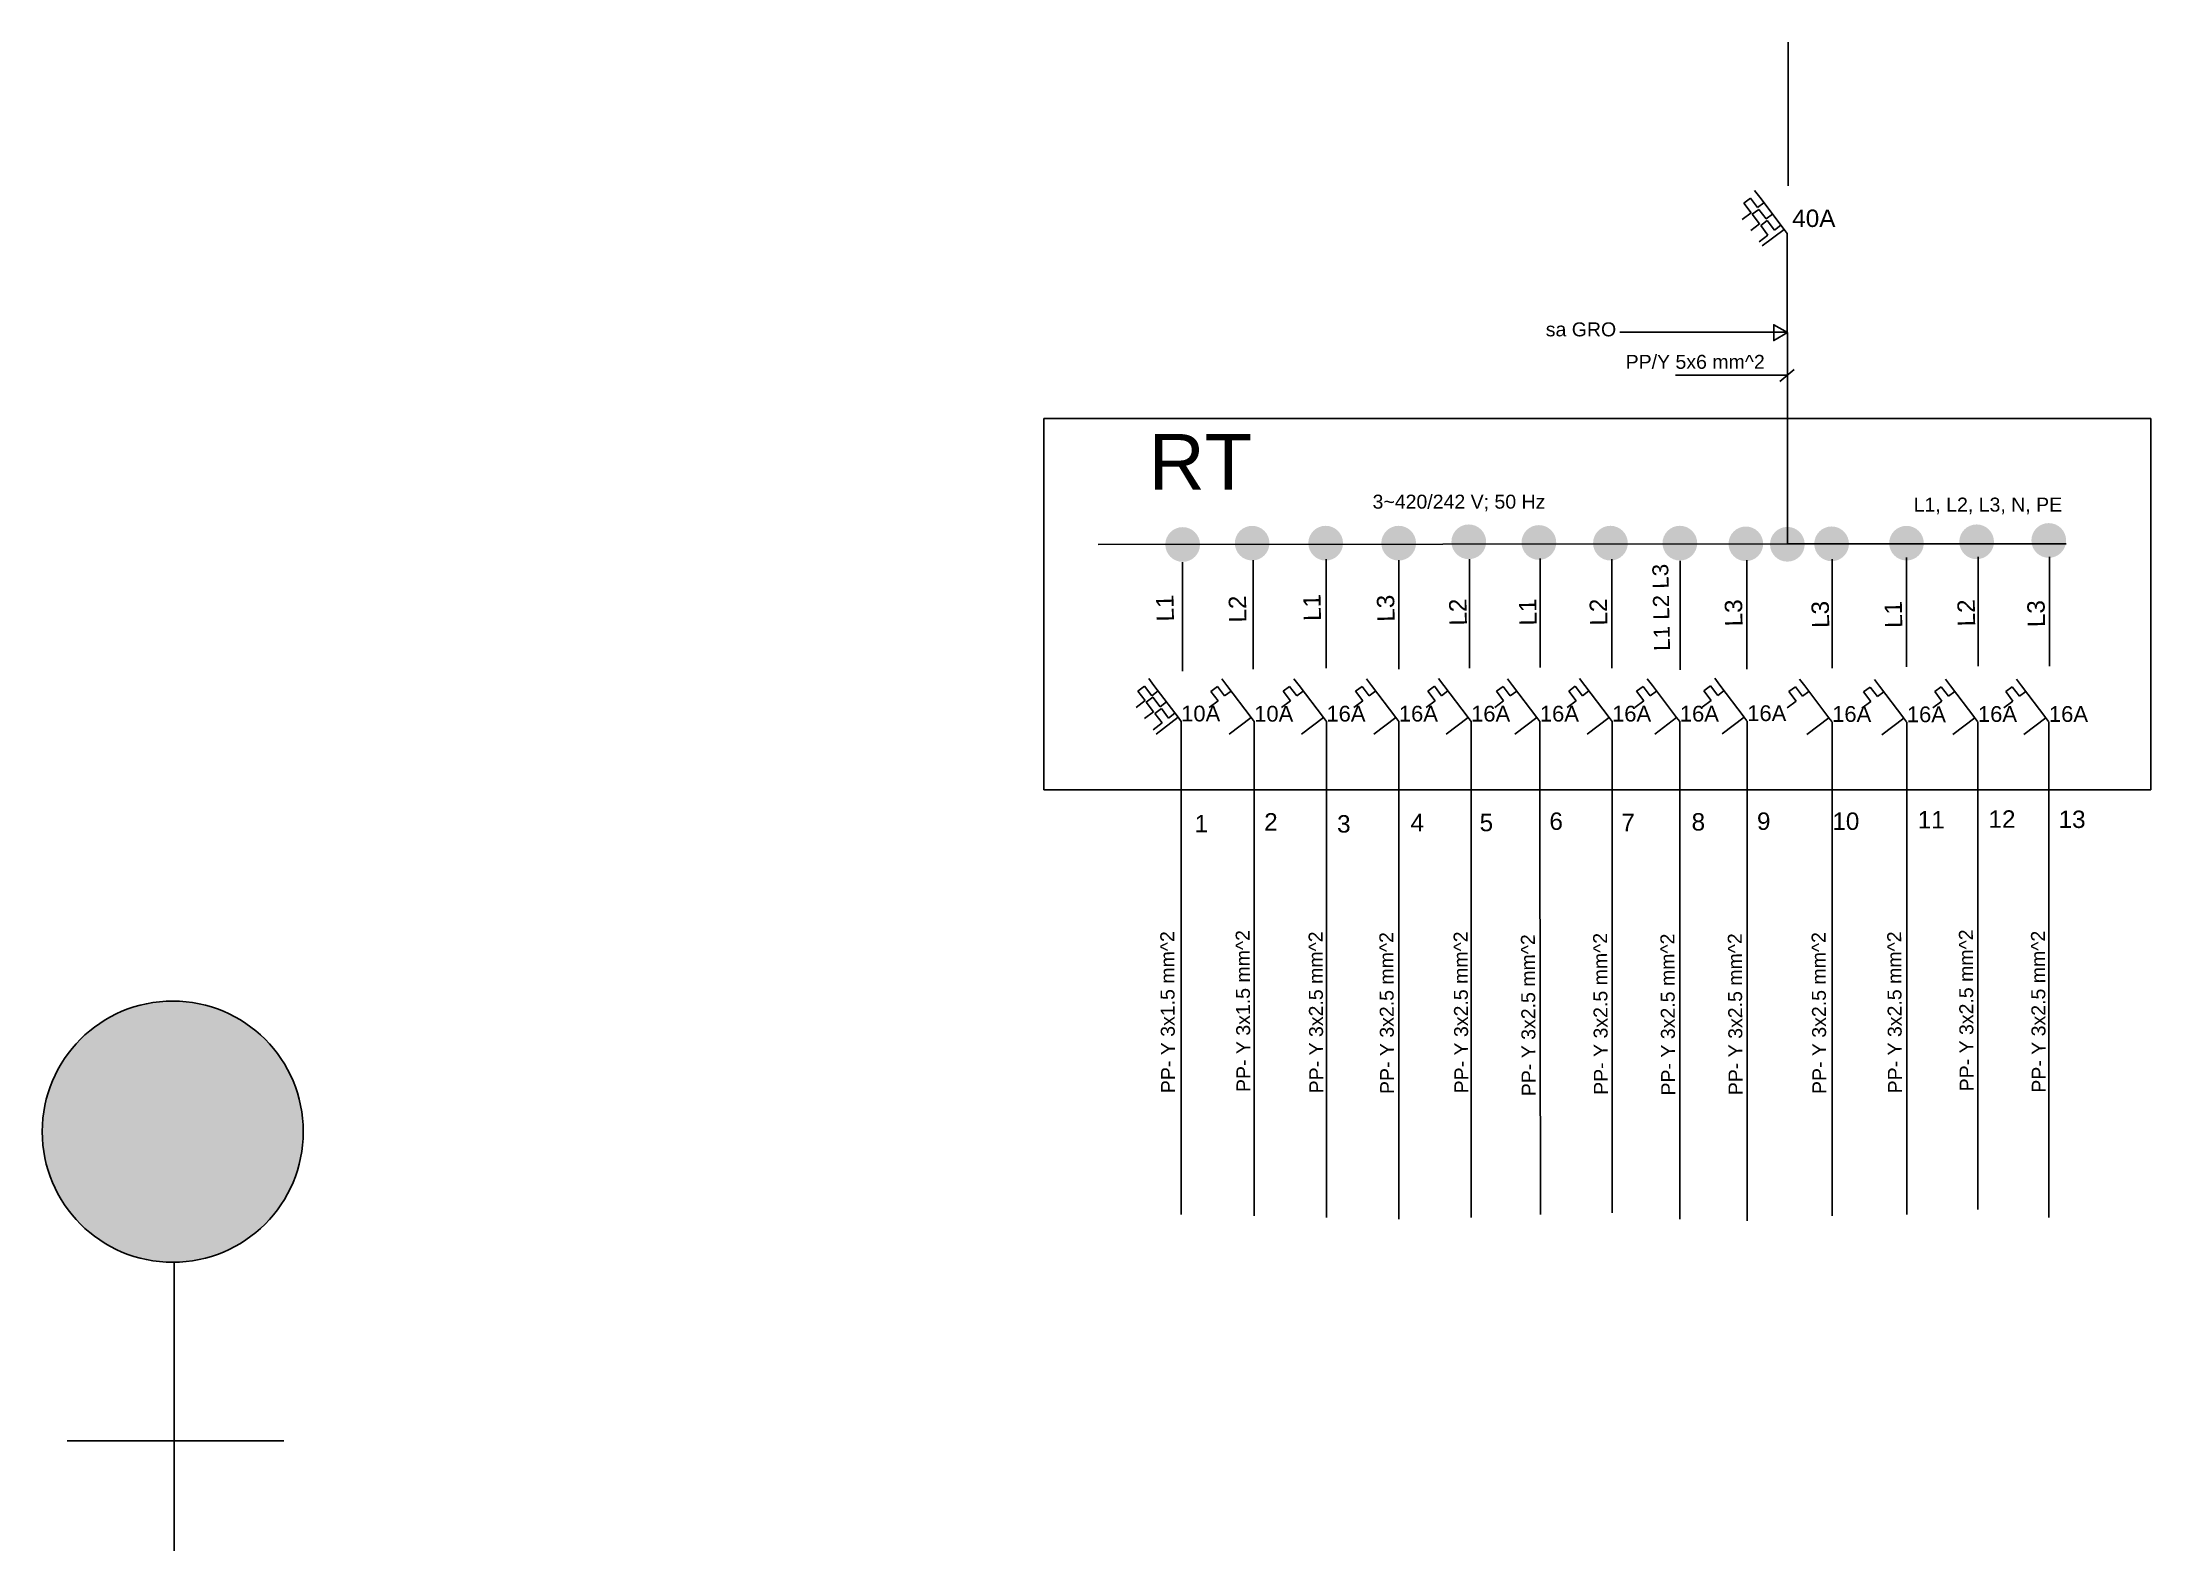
# Model space of a CAD drawing. Header units: inches. Extents: x -70 to 117, y -38 to 96.
import ezdxf

# ---------------------------------------------------------------- set-up
doc = ezdxf.new("R2010")
doc.units = ezdxf.units.IN
doc.header["$MEASUREMENT"] = 0
for name, color, linetype in [('ELEKTRO', 7, 'Continuous'), ('Legenda', 7, 'Continuous'), ('Uticnice', 7, 'Continuous')]:
    doc.layers.add(name, color=color, linetype=linetype)
doc.styles.add('ARIAL', font='arial.ttf')

msp = doc.modelspace()

# ---------------------------------------------------------------- hatches: boundary and pattern name
at = {"layer": 'Uticnice', "ltscale": 0.01}
for points in [[(32.63, 51.08, 1), (29.54, 51.08, 1)], [(38.81, 51.2, 1), (35.73, 51.2, 1)], [(45.36, 51.2, 1), (42.27, 51.2, 1)], [(51.86, 51.2, 1), (48.77, 51.2, 1)], [(58.1, 51.32, 1), (55.01, 51.32, 1)], [(64.34, 51.26, 1), (61.25, 51.26, 1)], [(70.71, 51.2, 1), (67.62, 51.2, 1)], [(76.89, 51.2, 1), (73.8, 51.2, 1)], [(82.76, 51.14, 1), (79.68, 51.14, 1)], [(86.46, 51.1, 1), (83.37, 51.1, 1)], [(90.4, 51.14, 1), (87.31, 51.14, 1)], [(97.06, 51.2, 1), (93.98, 51.2, 1)], [(103.31, 51.32, 1), (100.22, 51.32, 1)], [(109.73, 51.44, 1), (106.64, 51.44, 1)], [(-47.2, -1.16, 1), (-70.44, -1.16, 1)]]:
    msp.add_hatch(color=256, dxfattribs=at).paths.add_polyline_path(points)

# ---------------------------------------------------------------- linework, layer by layer
at = {"color": 0}
for p, q in [((85, 95.77), (85, 82.99)), ((81.04, 81.45), (81.63, 81.89)), ((81.68, 80.6), (81.04, 81.45)), ((81.63, 81.89), (82.27, 81.05)), ((81.79, 80.46), (82.38, 80.9)), ((82.46, 81.97), (82, 82.57)), ((82.27, 81.05), (82.83, 81.47)), ((82.38, 80.9), (83.02, 80.05)), ((82.46, 81.97), (84.62, 79.12)), ((80.89, 80), (81.68, 80.6)), ((81.65, 79.01), (82.44, 79.61)), ((82.44, 79.61), (81.79, 80.46)), ((82.55, 79.46), (83.13, 79.91)), ((83.19, 78.61), (82.55, 79.46)), ((84.62, 79.12), (82.66, 77.64)), ((83.02, 80.05), (83.59, 80.48)), ((83.13, 79.91), (83.77, 79.06)), ((83.77, 79.06), (84.34, 79.49)), ((84.62, 79.12), (84.89, 78.76)), ((82.4, 78.02), (83.19, 78.61)), ((84.89, 78.76), (84.89, 69.96)), ((84.89, 69.96), (70.01, 69.96)), ((84.92, 69.93), (84.92, 64.4)), ((74.96, 66.14), (84.92, 66.14)), ((84.26, 65.58), (85.53, 66.65)), ((84.92, 64.4), (84.93, 51.13)), ((84.93, 51.13), (23.55, 51.07)), ((84.97, 51.13), (109.73, 51.13)), ((31.06, 49.5), (31.06, 39.8)), ((37.35, 49.7), (37.35, 40)), ((43.85, 49.77), (43.85, 40.07)), ((50.34, 49.7), (50.34, 40)), ((56.63, 49.77), (56.63, 40.07)), ((62.92, 49.84), (62.92, 40.14)), ((69.28, 49.77), (69.28, 40.07)), ((75.36, 49.63), (75.36, 39.93)), ((81.31, 49.7), (81.31, 40)), ((88.9, 49.77), (88.9, 40.07)), ((95.53, 49.91), (95.53, 40.21)), ((101.89, 49.97), (101.89, 40.27)), ((108.24, 49.97), (108.24, 40.27)), ((27.1, 38.04), (27.68, 38.48)), ((27.74, 37.19), (27.1, 38.04)), ((27.68, 38.48), (28.33, 37.63)), ((28.52, 38.55), (28.06, 39.16)), ((28.33, 37.63), (28.89, 38.06)), ((28.52, 38.55), (30.68, 35.71)), ((33.59, 38.01), (34.18, 38.46)), ((34.24, 37.17), (33.59, 38.01)), ((34.18, 38.46), (34.82, 37.61)), ((35.02, 38.53), (34.56, 39.13)), ((34.82, 37.61), (35.39, 38.04)), ((35.02, 38.53), (37.17, 35.68)), ((40.03, 38.02), (40.61, 38.46)), ((40.67, 37.17), (40.03, 38.02)), ((40.61, 38.46), (41.26, 37.61)), ((41.45, 38.53), (40.99, 39.14)), ((41.26, 37.61), (41.82, 38.04)), ((41.45, 38.53), (43.61, 35.69)), ((46.47, 38.02), (47.06, 38.46)), ((47.12, 37.17), (46.47, 38.02)), ((47.06, 38.46), (47.7, 37.62)), ((47.9, 38.54), (47.44, 39.14)), ((47.7, 37.62), (48.27, 38.05)), ((47.9, 38.54), (50.05, 35.69)), ((52.91, 38.03), (53.49, 38.47)), ((53.55, 37.18), (52.91, 38.03)), ((53.49, 38.47), (54.14, 37.62)), ((54.33, 38.54), (53.87, 39.15)), ((54.14, 37.62), (54.7, 38.05)), ((54.33, 38.54), (56.49, 35.7)), ((59.02, 38.02), (59.61, 38.46)), ((59.66, 37.17), (59.02, 38.02)), ((59.61, 38.46), (60.25, 37.62)), ((60.45, 38.54), (59.99, 39.14)), ((60.25, 37.62), (60.82, 38.04)), ((60.45, 38.54), (62.6, 35.69)), ((65.46, 38.03), (66.04, 38.47)), ((66.1, 37.18), (65.46, 38.03)), ((66.04, 38.47), (66.68, 37.62)), ((66.88, 38.54), (66.42, 39.15)), ((66.68, 37.62), (67.25, 38.05)), ((66.88, 38.54), (69.04, 35.7)), ((71.48, 38.02), (72.07, 38.46)), ((72.13, 37.17), (71.48, 38.02)), ((72.07, 38.46), (72.71, 37.62)), ((72.91, 38.54), (72.45, 39.14)), ((72.71, 37.62), (73.28, 38.04)), ((72.91, 38.54), (75.06, 35.69)), ((77.49, 38.06), (78.07, 38.5)), ((78.13, 37.21), (77.49, 38.06)), ((78.07, 38.5), (78.72, 37.65)), ((78.91, 38.57), (78.45, 39.18)), ((78.72, 37.65), (79.28, 38.08)), ((78.91, 38.57), (81.07, 35.73)), ((85.04, 37.99), (85.63, 38.43)), ((85.69, 37.14), (85.04, 37.99)), ((85.63, 38.43), (86.27, 37.59)), ((86.47, 38.51), (86.01, 39.11)), ((86.27, 37.59), (86.84, 38.01)), ((86.47, 38.51), (88.62, 35.66)), ((91.7, 37.96), (92.29, 38.4)), ((92.34, 37.11), (91.7, 37.96)), ((92.29, 38.4), (92.93, 37.55)), ((93.12, 38.47), (92.66, 39.08)), ((92.93, 37.55), (93.49, 37.98)), ((93.12, 38.47), (95.28, 35.63)), ((98.03, 37.99), (98.61, 38.43)), ((98.67, 37.14), (98.03, 37.99)), ((98.61, 38.43), (99.26, 37.59)), ((99.45, 38.51), (98.99, 39.11)), ((99.26, 37.59), (99.82, 38.01)), ((99.45, 38.51), (101.61, 35.66)), ((104.35, 37.99), (104.93, 38.43)), ((104.99, 37.14), (104.35, 37.99)), ((104.93, 38.43), (105.57, 37.59)), ((105.77, 38.51), (105.31, 39.11)), ((105.57, 37.59), (106.14, 38.01)), ((105.77, 38.51), (107.92, 35.66)), ((26.95, 36.59), (27.74, 37.19)), ((27.7, 35.6), (28.49, 36.2)), ((27.85, 37.04), (28.44, 37.49)), ((28.49, 36.2), (27.85, 37.04)), ((28.44, 37.49), (29.08, 36.64)), ((28.61, 36.05), (29.19, 36.49)), ((29.25, 35.2), (28.61, 36.05)), ((30.68, 35.71), (28.72, 34.22)), ((29.08, 36.64), (29.65, 37.07)), ((29.19, 36.49), (29.83, 35.64)), ((29.83, 35.64), (30.4, 36.07)), ((30.68, 35.71), (30.95, 35.34)), ((33.45, 36.57), (34.24, 37.17)), ((37.17, 35.68), (35.21, 34.2)), ((37.17, 35.68), (37.45, 35.32)), ((39.88, 36.57), (40.67, 37.17)), ((43.61, 35.69), (41.65, 34.2)), ((43.61, 35.69), (43.88, 35.33)), ((46.33, 36.58), (47.12, 37.17)), ((50.05, 35.69), (48.1, 34.21)), ((50.05, 35.69), (50.33, 35.33)), ((52.76, 36.58), (53.55, 37.18)), ((56.49, 35.7), (54.53, 34.21)), ((56.49, 35.7), (56.76, 35.33)), ((58.87, 36.57), (59.66, 37.17)), ((62.6, 35.69), (60.64, 34.21)), ((62.6, 35.69), (62.88, 35.33)), ((65.31, 36.58), (66.1, 37.18)), ((69.04, 35.7), (67.08, 34.21)), ((69.04, 35.7), (69.31, 35.33)), ((71.34, 36.58), (72.13, 37.17)), ((75.06, 35.69), (73.11, 34.21)), ((75.06, 35.69), (75.34, 35.33)), ((77.34, 36.61), (78.13, 37.21)), ((81.07, 35.73), (79.11, 34.24)), ((81.04, 35.76), (81.31, 35.4)), ((84.9, 36.54), (85.69, 37.14)), ((88.59, 35.69), (88.87, 35.33)), ((91.55, 36.51), (92.34, 37.11)), ((97.88, 36.54), (98.67, 37.14)), ((101.58, 35.69), (101.85, 35.33)), ((104.2, 36.54), (104.99, 37.14)), ((107.89, 35.69), (108.17, 35.33)), ((28.46, 34.6), (29.25, 35.2)), ((30.95, 35.34), (30.95, 26.55)), ((37.45, 35.32), (37.45, 26.53)), ((43.88, 35.33), (43.88, 26.53)), ((50.33, 35.33), (50.33, 26.53)), ((56.76, 35.33), (56.76, 26.54)), ((62.88, 35.33), (62.88, 26.53)), ((69.31, 35.33), (69.31, 26.54)), ((75.34, 35.33), (75.34, 26.53)), ((81.34, 35.37), (81.34, 26.57)), ((88.62, 35.66), (86.66, 34.18)), ((88.9, 35.3), (88.9, 26.5)), ((95.28, 35.63), (93.32, 34.14)), ((95.25, 35.66), (95.52, 35.3)), ((95.55, 35.27), (95.55, 26.47)), ((101.61, 35.66), (99.65, 34.18)), ((101.88, 35.3), (101.88, 26.5)), ((107.92, 35.66), (105.97, 34.18)), ((108.2, 35.3), (108.2, 26.5)), ((30.95, 26.55), (30.95, -8.52)), ((37.45, 26.53), (37.45, -8.66)), ((43.88, 26.53), (43.88, -8.8)), ((50.33, 26.53), (50.33, -8.95)), ((56.76, 26.54), (56.76, -8.8)), ((62.88, 26.53), (62.94, -8.52)), ((69.31, 26.54), (69.31, -8.38)), ((75.34, 26.53), (75.34, -8.95)), ((81.34, 26.57), (81.34, -9.09)), ((88.9, 26.5), (88.89, -8.66)), ((95.55, 26.47), (95.55, -8.52)), ((101.88, 26.5), (101.87, -8.09)), ((108.2, 26.5), (108.2, -8.8))]:
    msp.add_line(p, q, dxfattribs=at)
for points in [[(84.92, 69.93), (83.7, 70.63), (83.7, 69.23)], [(18.73, 62.28), (117.27, 62.28), (117.27, 29.26), (18.73, 29.26)]]:
    msp.add_lwpolyline(points, close=True, dxfattribs=at)
at = {"layer": 'Legenda'}
for p, q in [((-58.69, -12.78), (-58.68, -38.45)), ((-58.69, -12.78), (-58.68, -38.45)), ((-48.93, -28.67), (-68.22, -28.68))]:
    msp.add_line(p, q, dxfattribs=at)
msp.add_circle((-58.82, -1.16), 11.62, dxfattribs=at)
msp.add_circle((-58.82, -1.16), 11.62, dxfattribs=at)

# ---------------------------------------------------------------- texts
at = {"layer": 'ELEKTRO', "style": 'ARIAL'}
for s, height, p in [('40A', 1.547, (85.35, 79.33)), ('sa GRO', 1.242, (63.41, 69.6, 0.39)), ('PP/Y 5x6 mm^ 2', 1.242, (70.52, 66.71, 0.39)), ('RT', 4.935, (28.07, 55.97)), ('3~420/242 V; 50 Hz', 1.242, (47.99, 54.27, 0.39)), ('L1, L2, L3, N, PE', 1.242, (96.16, 54.01, 0.39)), ('10A', 1.401, (30.95, 35.34)), ('10A', 1.401, (37.45, 35.32)), ('16A', 1.401, (43.88, 35.33)), ('16A', 1.401, (50.33, 35.33)), ('16A', 1.401, (56.76, 35.33)), ('16A', 1.401, (62.88, 35.33)), ('16A', 1.401, (69.31, 35.33)), ('16A', 1.401, (75.34, 35.33)), ('16A', 1.401, (81.34, 35.37)), ('16A', 1.401, (88.9, 35.3)), ('16A', 1.401, (95.55, 35.27)), ('16A', 1.401, (101.88, 35.3)), ('16A', 1.401, (108.2, 35.3)), ('1', 1.55, (32.14, 25.47)), ('2', 1.55, (38.34, 25.63)), ('3', 1.55, (44.83, 25.45)), ('4', 1.55, (51.37, 25.57)), ('5', 1.55, (57.52, 25.57)), ('6', 1.55, (63.73, 25.69)), ('7', 1.55, (70.13, 25.57)), ('8', 1.55, (76.39, 25.63)), ('9', 1.55, (82.21, 25.69)), ('10', 1.547, (88.92, 25.69)), ('11', 1.547, (96.52, 25.82)), ('12', 1.547, (102.82, 25.88)), ('13', 1.547, (109.06, 25.86))]:
    msp.add_text(s, height=height, dxfattribs=at).set_placement(p)
for s, height, rotation, p in [('L1 L2 L3', 1.424, 91.1987, (74.47, 41.63)), ('L1', 1.547, 91.1987, (30.31, 44.24)), ('L2', 1.547, 91.1987, (36.77, 44.15)), ('L1', 1.547, 91.1987, (43.4, 44.29)), ('L3', 1.547, 91.1987, (49.96, 44.22)), ('L2', 1.547, 91.1987, (56.39, 43.88)), ('L1', 1.547, 91.1987, (62.61, 43.88)), ('L2', 1.547, 91.1987, (68.9, 43.88)), ('L3', 1.547, 91.1987, (80.93, 43.81)), ('L3', 1.547, 91.1987, (88.65, 43.67)), ('L1', 1.547, 91.1987, (95.15, 43.67)), ('L2', 1.547, 91.1987, (101.64, 43.81)), ('L3', 1.547, 91.1987, (107.86, 43.74)), ('PP- Y 3x1.5 mm^ 2', 1.242, 90.3034, (30.41, 2.27, 0.39)), ('PP- Y 3x1.5 mm^ 2', 1.242, 90.3034, (37.12, 2.37, 0.39)), ('PP- Y 3x2.5 mm^ 2', 1.242, 90.3034, (43.61, 2.25, 0.39)), ('PP- Y 3x2.5 mm^ 2', 1.242, 90.3034, (49.91, 2.19, 0.39)), ('PP- Y 3x2.5 mm^ 2', 1.242, 90.3034, (56.52, 2.25, 0.39)), ('PP- Y 3x2.5 mm^ 2', 1.242, 90.3034, (62.51, 2, 0.39)), ('PP- Y 3x2.5 mm^ 2', 1.242, 90.3034, (68.94, 2.12, 0.39)), ('PP- Y 3x2.5 mm^ 2', 1.242, 90.3034, (74.93, 2.06, 0.39)), ('PP- Y 3x2.5 mm^ 2', 1.242, 90.3034, (80.93, 2.09, 0.79)), ('PP- Y 3x2.5 mm^ 2', 1.242, 90.3034, (88.39, 2.19, 0.39)), ('PP- Y 3x2.5 mm^ 2', 1.242, 90.3034, (95.12, 2.25, 0.39)), ('PP- Y 3x2.5 mm^ 2', 1.242, 90.3034, (101.5, 2.43, 0.39)), ('PP- Y 3x2.5 mm^ 2', 1.242, 90.3034, (107.92, 2.31, 0.39))]:
    msp.add_text(s, height=height, rotation=rotation, dxfattribs=at).set_placement(p)

doc.saveas('drawing.dxf')
